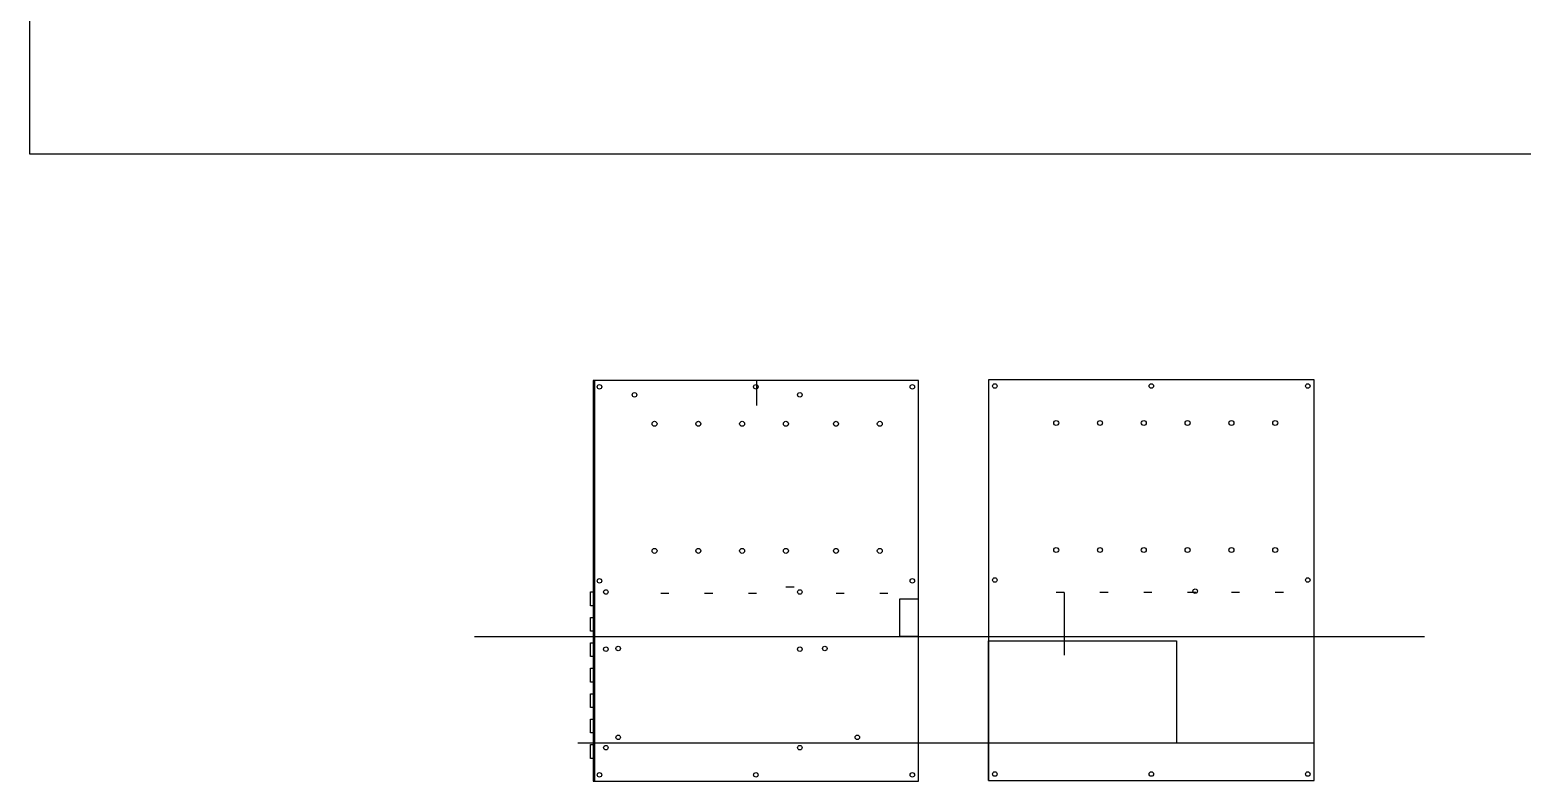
# Model space of a CAD drawing. Header units: millimetres. Extents: x -451 to 3969, y -944 to 930.
# Drawn here: x -451 to 741, y -711 to -111 of the extents above; entities that cross this region are included whole.
import ezdxf

# ---------------------------------------------------------------- set-up
doc = ezdxf.new("R2010")
doc.units = ezdxf.units.MM
doc.layers.add('主板托开孔', color=7, linetype='Continuous')
doc.layers.add('主板托架开孔', color=62, linetype='Continuous')

msp = doc.modelspace()

# ---------------------------------------------------------------- linework, layer by layer
for p, q in [((244, -595.775), (244, -565.775)), ((244, -565.775), (259, -565.775)), ((259, -595.775), (244, -595.775))]:
    msp.add_line(p, q)
for points in [[(-451.076, 915.985), (1355.554, 915.985), (1355.554, -210.556), (-451.076, -210.556)], [(-1, -711.43), (259, -711.43), (259, -391.43), (-1, -391.43)], [(0, -711.43), (259, -711.43), (259, -391.43), (0, -391.43)], [(314.894, -710.775), (574.894, -710.775), (574.894, -390.775), (314.894, -390.775)]]:
    msp.add_lwpolyline(points, close=True)
for centre in [(19, -605.43), (184, -605.43), (19, -676.43), (210, -676.43)]:
    msp.add_circle(centre, 1.8)
at = {"layer": '主板托开孔'}
for p, q in [((129.5, -391.43), (129.5, -411.43)), ((159.5, -556.43), (153, -556.43)), ((59.5, -561.43), (53, -561.43)), ((94.5, -561.43), (88, -561.43)), ((129.5, -561.43), (123, -561.43)), ((199.5, -561.43), (193, -561.43)), ((234.5, -561.43), (228, -561.43)), ((375.394, -560.775), (368.894, -560.775)), ((375.394, -560.775), (375.394, -610.775)), ((410.394, -560.775), (403.894, -560.775)), ((445.394, -560.775), (438.894, -560.775)), ((480.394, -560.775), (473.894, -560.775)), ((515.394, -560.775), (508.894, -560.775)), ((550.394, -560.775), (543.894, -560.775)), ((-95.873, -595.775), (663.17, -595.775)), ((314.894, -680.775), (314.894, -599.275)), ((314.894, -599.275), (464.894, -599.275)), ((464.894, -599.275), (464.894, -680.775)), ((-13.292, -680.775), (574.894, -680.775)), ((314.894, -710.775), (314.894, -680.775))]:
    msp.add_line(p, q, dxfattribs=at)
for centre, radius in [((4, -396.43), 1.8), ((32.02, -402.78), 1.8), ((129, -396.43), 1.8), ((164.1, -402.78), 1.8), ((254, -396.43), 1.8), ((319.894, -395.775), 1.8), ((444.894, -395.775), 1.8), ((569.894, -395.775), 1.8), ((48, -425.93), 2), ((83, -425.93), 2), ((118, -425.93), 2), ((153, -425.93), 2), ((193, -425.93), 2), ((228, -425.93), 2), ((368.894, -425.275), 2), ((403.894, -425.275), 2), ((438.894, -425.275), 2), ((473.894, -425.275), 2), ((508.894, -425.275), 2), ((543.894, -425.275), 2), ((48, -527.43), 2), ((83, -527.43), 2), ((118, -527.43), 2), ((153, -527.43), 2), ((193, -527.43), 2), ((228, -527.43), 2), ((368.894, -526.775), 2), ((403.894, -526.775), 2), ((438.894, -526.775), 2), ((473.894, -526.775), 2), ((508.894, -526.775), 2), ((543.894, -526.775), 2), ((4, -551.43), 1.8), ((9.16, -560.26), 1.8), ((164.1, -560.26), 1.8), ((254, -551.43), 1.8), ((319.894, -550.775), 1.8), ((479.994, -559.605), 1.8), ((569.894, -550.775), 1.8), ((9.16, -605.98), 1.8), ((164.1, -605.98), 1.8), ((9.16, -684.72), 1.8), ((164.1, -684.72), 1.8), ((4, -706.43), 1.8), ((129, -706.43), 1.8), ((254, -706.43), 1.8), ((319.894, -705.775), 1.8), ((444.894, -705.775), 1.8), ((569.894, -705.775), 1.8)]:
    msp.add_circle(centre, radius, dxfattribs=at)
at = {"layer": '主板托架开孔'}
for points in [[(-3.11, -571.3), (-3.11, -560.3), (-1.11, -560.3), (-1.11, -571.3)], [(-3.11, -591.62), (-3.11, -580.62), (-1.11, -580.62), (-1.11, -591.62)], [(-3.11, -611.94), (-3.11, -600.94), (-1.11, -600.94), (-1.11, -611.94)], [(-3.11, -632.26), (-3.11, -621.26), (-1.11, -621.26), (-1.11, -632.26)], [(-3.11, -652.58), (-3.11, -641.58), (-1.11, -641.58), (-1.11, -652.58)], [(-3.11, -672.9), (-3.11, -661.9), (-1.11, -661.9), (-1.11, -672.9)], [(-3.11, -693.22), (-3.11, -682.22), (-1.11, -682.22), (-1.11, -693.22)]]:
    msp.add_lwpolyline(points, close=True, dxfattribs=at)

doc.saveas('drawing.dxf')
